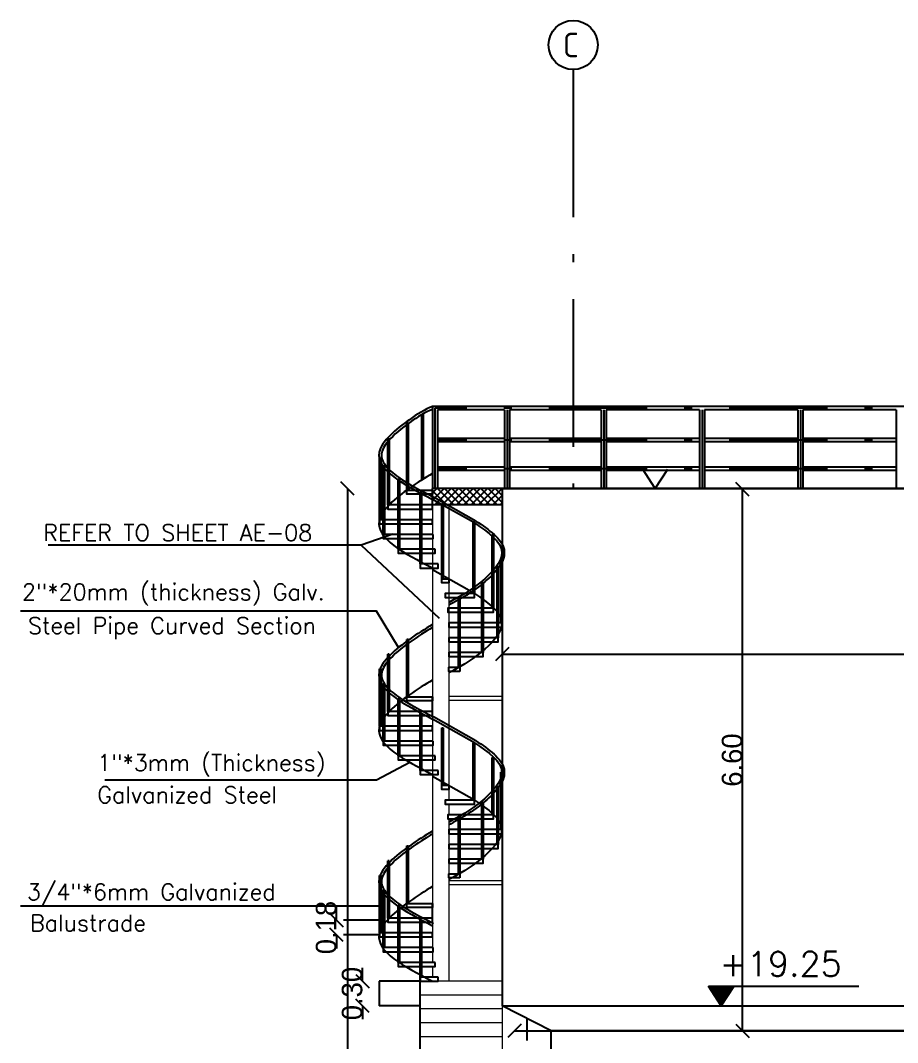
# Model space of a CAD drawing. Extents: x 151242 to 151523, y 158752 to 159354.
# Drawn here: x 151378.01 to 151388.72, y 159175.76 to 159188.23 of the extents above; entities that cross this region are included whole.
import ezdxf

# ---------------------------------------------------------------- set-up
doc = ezdxf.new("R2010")
doc.units = 0
doc.header["$LTSCALE"] = 3
doc.header["$MEASUREMENT"] = 0
doc.header["$PDMODE"] = 2
doc.header["$PDSIZE"] = 0.03
for name, pattern in [('ACAD_ISO10W100', [18, 12, -3, 0, -3]), ('AUSGEZOGEN', [0]), ('HIDDEN', [9.525, 6.35, -3.175]), ('STRICHPUNKT2', [0.7, 0.4, -0.15, 0, -0.15])]:
    doc.linetypes.add(name, pattern=pattern)
doc.layers.get('0').update_dxf_attribs({"linetype": 'CONTINUOUS'})
doc.layers.get('DEFPOINTS').update_dxf_attribs({"linetype": 'CONTINUOUS'})
for name, color, linetype in [('3', 4, 'CONTINUOUS'), ('axis', 8, 'ACAD_ISO10W100'), ('BASE-COURSE', 1, 'CONTINUOUS'), ('BOUNDRY CT', 40, 'CONTINUOUS'), ('EBENE0', 7, 'AUSGEZOGEN'), ('FRAME', 2, 'CONTINUOUS'), ('HATCH', 40, 'CONTINUOUS'), ('HATCH-2', 252, 'CONTINUOUS'), ('HATSH', 252, 'CONTINUOUS'), ('MECNEK', 6, 'CONTINUOUS'), ('POLI', 3, 'CONTINUOUS'), ('Stairs', 231, 'CONTINUOUS'), ('TEXTS', 1, 'CONTINUOUS')]:
    doc.layers.add(name, color=color, linetype=linetype)
doc.layers.add('dimentions', color=241, linetype='CONTINUOUS', lineweight=20)
doc.layers.add('LAND CORNERS', color=255, linetype='CONTINUOUS', lineweight=25)
doc.styles.add('ISO8', font='iso8')
doc.styles.add('ROMANS', font='romans.shx')
doc.dimstyles.new('mais 1-100 plan', dxfattribs={"dimtxt": 0.25, "dimasz": 0.1635, "dimexe": 0.18, "dimexo": 0.0625, "dimgap": 0, "dimtad": 1, "dimzin": 0, "dimdsep": 46, "dimtxsty": 'Standard', "dimblk": 'OBLIQUE', "dimcen": 0, "dimse1": 1, "dimse2": 1, "dimclrd": 8, "dimclrt": 4, "dimadec": 0, "dimazin": 0, "dimtfac": 1, "dimtix": 1, "dimtofl": 0, "dimtmove": 0, "dimatfit": 3, "dimldrblk": 'OBLIQUE', "dimfxl": 0.18, "dimtolj": 1, "dimtzin": 0, "dimarcsym": 0})

# ---------------------------------------------------------------- blocks, each defined once
blk = doc.blocks.new('_OBLIQUE')
at = {"color": 0, "linetype": 'ByBlock'}
blk.add_line((-0.5, -0.5), (0.5, 0.5), dxfattribs=at)
blk = doc.blocks.new('*D499')
at = {"layer": 'DEFPOINTS', "color": 0, "transparency": 16777216}
for p in [(151383.892, 159182.233), (151394.492, 159182.233), (151394.492, 159180.496)]:
    blk.add_point(p, dxfattribs=at)
at = {"layer": 'LAND CORNERS', "color": 8, "lineweight": -2, "transparency": 16777216}
blk.add_line((151383.892, 159180.496), (151394.492, 159180.496), dxfattribs=at)
at = {"layer": 'LAND CORNERS', "color": 8, "lineweight": -2, "transparency": 16777216, "xscale": 0.1635000000000001, "yscale": 0.1635000000000001, "zscale": 0.1635000000000001, "rotation": 180}
blk.add_blockref('_OBLIQUE', (151383.892, 159180.496), dxfattribs=at)
at = {"layer": 'LAND CORNERS', "color": 8, "lineweight": -2, "transparency": 16777216, "xscale": 0.1635000000000001, "yscale": 0.1635000000000001, "zscale": 0.1635000000000001}
blk.add_blockref('_OBLIQUE', (151394.492, 159180.496), dxfattribs=at)
at = {"layer": 'LAND CORNERS', "color": 4, "transparency": 16777216, "insert": (151389.192, 159180.621), "char_height": 0.25, "attachment_point": 5}
blk.add_mtext('\\A1;10.60', dxfattribs=at)
blk = doc.blocks.new('*D501')
at = {"layer": 'DEFPOINTS', "color": 0, "transparency": 16777216}
for p in [(151386.675, 159182.507), (151386.824, 159182.507), (151386.675, 159175.903)]:
    blk.add_point(p, dxfattribs=at)
at = {"layer": 'LAND CORNERS', "color": 8, "lineweight": -2, "transparency": 16777216}
blk.add_line((151386.824, 159175.903), (151386.824, 159182.507), dxfattribs=at)
at = {"layer": 'LAND CORNERS', "color": 8, "lineweight": -2, "transparency": 16777216, "xscale": 0.1635000000000001, "yscale": 0.1635000000000001, "zscale": 0.1635000000000001}
for p, rotation in [((151386.824, 159182.507), 90), ((151386.824, 159175.903), 270)]:
    blk.add_blockref('_OBLIQUE', p, dxfattribs=dict(at, rotation=rotation))
at = {"layer": 'LAND CORNERS', "color": 4, "transparency": 16777216, "insert": (151386.699, 159179.205), "char_height": 0.25, "attachment_point": 5, "rotation": 90}
blk.add_mtext('\\A1;6.60', dxfattribs=at)
blk = doc.blocks.new('*D512')
at = {"layer": 'DEFPOINTS', "color": 0, "transparency": 16777216}
for p in [(151382.392, 159176.507), (151382.187, 159176.207), (151382.392, 159176.207)]:
    blk.add_point(p, dxfattribs=at)
at = {"layer": 'LAND CORNERS', "color": 8, "lineweight": -2, "transparency": 16777216}
for p, q in [((151382.187, 159176.507), (151382.187, 159176.67)), ((151382.187, 159176.207), (151382.187, 159176.043))]:
    blk.add_line(p, q, dxfattribs=at)
at = {"layer": 'LAND CORNERS', "color": 8, "lineweight": -2, "transparency": 16777216, "xscale": 0.1635000000000001, "yscale": 0.1635000000000001, "zscale": 0.1635000000000001}
for p, rotation in [((151382.187, 159176.507), 270), ((151382.187, 159176.207), 90)]:
    blk.add_blockref('_OBLIQUE', p, dxfattribs=dict(at, rotation=rotation))
at = {"layer": 'LAND CORNERS', "color": 4, "transparency": 16777216, "insert": (151382.062, 159176.357), "char_height": 0.25, "attachment_point": 5, "rotation": 90}
blk.add_mtext('\\A1;0.30', dxfattribs=at)
blk = doc.blocks.new('*D513')
at = {"layer": 'DEFPOINTS', "color": 0, "transparency": 16777216}
for p in [(151381.87, 159177.252), (151381.956, 159177.252), (151381.956, 159177.072)]:
    blk.add_point(p, dxfattribs=at)
at = {"layer": 'LAND CORNERS', "color": 8, "lineweight": -2, "transparency": 16777216}
for p, q in [((151381.87, 159177.252), (151381.87, 159177.415)), ((151381.87, 159177.072), (151381.87, 159176.908))]:
    blk.add_line(p, q, dxfattribs=at)
at = {"layer": 'LAND CORNERS', "color": 8, "lineweight": -2, "transparency": 16777216, "xscale": 0.1635000000000001, "yscale": 0.1635000000000001, "zscale": 0.1635000000000001}
for p, rotation in [((151381.87, 159177.252), 270), ((151381.87, 159177.072), 90)]:
    blk.add_blockref('_OBLIQUE', p, dxfattribs=dict(at, rotation=rotation))
at = {"layer": 'LAND CORNERS', "color": 4, "transparency": 16777216, "insert": (151381.745, 159177.162), "char_height": 0.25, "attachment_point": 5, "rotation": 90}
blk.add_mtext('\\A1;0.18', dxfattribs=at)
blk = doc.blocks.new('A$C4AF0736A')
for p, q in [((5.315, 3.788), (5.327, 3.803)), ((5.315, 2.503), (5.315, 3.788)), ((5.339, 3.788), (5.327, 3.803)), ((5.339, 2.503), (5.339, 3.788)), ((5.364, 2.741), (5.397, 2.742)), ((5.305, 1.503), (5.305, 2.492)), ((5.35, 1.503), (5.35, 2.489)), ((5.269, 1.469), (5.269, 0.503)), ((5.385, 1.469), (5.385, 0.503)), ((5.273, 0.611), (5.174, 0.503)), ((5.386, 0.611), (5.485, 0.503)), ((5.081, 0.487), (4.958, 0.351)), ((5.051, 0.41), (5.051, 0.41)), ((5.055, 0.414), (5.055, 0.414)), ((5.067, 0.403), (5.067, 0.403)), ((5.092, 0.404), (5.092, 0.404)), ((5.451, 0.487), (5.099, 0.487)), ((5.104, 0.451), (5.106, 0.461)), ((5.115, 0.453), (5.105, 0.452)), ((5.114, 0.453), (5.106, 0.462)), ((5.108, 0.432), (5.108, 0.432)), ((5.466, 0.487), (5.114, 0.487)), ((5.143, 0.418), (5.143, 0.418)), ((5.148, 0.447), (5.148, 0.447)), ((5.148, 0.363), (5.15, 0.378)), ((5.15, 0.392), (5.15, 0.392)), ((5.163, 0.365), (5.15, 0.379)), ((5.153, 0.456), (5.153, 0.456)), ((5.164, 0.484), (5.164, 0.484)), ((5.197, 0.39), (5.197, 0.39)), ((5.205, 0.415), (5.205, 0.415)), ((5.21, 0.421), (5.206, 0.431)), ((5.218, 0.426), (5.207, 0.431)), ((5.218, 0.426), (5.21, 0.421)), ((5.216, 0.447), (5.216, 0.447)), ((5.223, 0.461), (5.225, 0.471)), ((5.233, 0.463), (5.223, 0.462)), ((5.233, 0.463), (5.225, 0.472)), ((5.231, 0.422), (5.231, 0.422)), ((5.233, 0.436), (5.233, 0.436)), ((5.235, 0.381), (5.235, 0.381)), ((5.252, 0.487), (5.252, 0.487)), ((5.258, 0.442), (5.258, 0.442)), ((5.26, 0.382), (5.26, 0.382)), ((5.351, 0.411), (5.351, 0.411)), ((5.352, 0.426), (5.352, 0.426)), ((5.372, 0.381), (5.372, 0.381)), ((5.389, 0.422), (5.389, 0.422)), ((5.401, 0.4), (5.403, 0.411)), ((5.412, 0.402), (5.402, 0.401)), ((5.412, 0.402), (5.404, 0.412)), ((5.407, 0.404), (5.407, 0.404)), ((5.553, 0.487), (5.415, 0.487)), ((5.415, 0.418), (5.415, 0.418)), ((5.568, 0.487), (5.431, 0.487)), ((5.456, 0.44), (5.444, 0.444)), ((5.448, 0.434), (5.444, 0.444)), ((5.456, 0.439), (5.448, 0.434)), ((5.46, 0.482), (5.461, 0.487)), ((5.471, 0.484), (5.461, 0.483)), ((5.461, 0.44), (5.461, 0.44)), ((5.466, 0.414), (5.466, 0.414)), ((5.471, 0.484), (5.468, 0.487)), ((5.486, 0.456), (5.486, 0.456)), ((5.488, 0.401), (5.488, 0.401)), ((5.497, 0.433), (5.497, 0.433)), ((5.501, 0.476), (5.501, 0.476)), ((5.501, 0.417), (5.503, 0.433)), ((5.516, 0.419), (5.501, 0.417)), ((5.516, 0.42), (5.503, 0.433)), ((5.527, 0.466), (5.527, 0.466)), ((5.556, 0.368), (5.558, 0.378)), ((5.558, 0.423), (5.558, 0.423)), ((5.566, 0.37), (5.558, 0.379)), ((5.571, 0.401), (5.571, 0.401)), ((5.572, 0.444), (5.572, 0.444)), ((5.574, 0.388), (5.574, 0.388)), ((5.576, 0.487), (5.74, 0.35)), ((5.587, 0.38), (5.583, 0.39)), ((5.595, 0.386), (5.584, 0.391)), ((5.585, 0.436), (5.585, 0.436)), ((5.595, 0.386), (5.587, 0.38)), ((5.59, 0.458), (5.59, 0.458)), ((5.597, 0.46), (5.597, 0.46)), ((5.657, 0.378), (5.657, 0.378)), ((5.675, 0.378), (5.677, 0.388)), ((5.685, 0.38), (5.675, 0.379)), ((5.685, 0.38), (5.677, 0.389)), ((4.958, 0), (4.958, 0.351)), ((4.999, 0.326), (4.999, 0.326)), ((5.021, 0.293), (5.009, 0.298)), ((5.012, 0.287), (5.009, 0.297)), ((5.02, 0.293), (5.012, 0.287)), ((5.019, 0.35), (5.019, 0.35)), ((5.032, 0.353), (5.032, 0.353)), ((5.052, 0.307), (5.052, 0.307)), ((5.069, 0.348), (5.069, 0.348)), ((5.071, 0.293), (5.071, 0.293)), ((5.075, 0.297), (5.075, 0.297)), ((5.075, 0.287), (5.075, 0.287)), ((5.081, 0.326), (5.083, 0.337)), ((5.092, 0.328), (5.082, 0.327)), ((5.091, 0.328), (5.083, 0.338)), ((5.087, 0.33), (5.087, 0.33)), ((5.094, 0.344), (5.094, 0.344)), ((5.119, 0.36), (5.108, 0.364)), ((5.111, 0.354), (5.108, 0.364)), ((5.119, 0.36), (5.111, 0.354)), ((5.115, 0.333), (5.115, 0.333)), ((5.136, 0.339), (5.136, 0.339)), ((5.138, 0.279), (5.138, 0.279)), ((5.14, 0.311), (5.14, 0.311)), ((5.163, 0.365), (5.148, 0.362)), ((5.152, 0.337), (5.152, 0.337)), ((5.154, 0.282), (5.154, 0.282)), ((5.172, 0.28), (5.172, 0.28)), ((5.175, 0.333), (5.175, 0.333)), ((5.2, 0.337), (5.202, 0.347)), ((5.21, 0.338), (5.2, 0.337)), ((5.21, 0.338), (5.202, 0.348)), ((5.212, 0.317), (5.212, 0.317)), ((5.229, 0.315), (5.229, 0.315)), ((5.237, 0.325), (5.237, 0.325)), ((5.24, 0.325), (5.24, 0.325)), ((5.258, 0.306), (5.247, 0.311)), ((5.25, 0.301), (5.247, 0.311)), ((5.258, 0.306), (5.25, 0.301)), ((5.264, 0.353), (5.264, 0.353)), ((5.264, 0.337), (5.264, 0.337)), ((5.285, 0.307), (5.285, 0.307)), ((5.301, 0.348), (5.301, 0.348)), ((5.303, 0.293), (5.303, 0.293)), ((5.308, 0.297), (5.308, 0.297)), ((5.308, 0.287), (5.308, 0.287)), ((5.314, 0.326), (5.316, 0.337)), ((5.324, 0.328), (5.314, 0.327)), ((5.324, 0.328), (5.316, 0.338)), ((5.319, 0.33), (5.319, 0.33)), ((5.327, 0.344), (5.327, 0.344)), ((5.352, 0.316), (5.352, 0.316)), ((5.378, 0.276), (5.38, 0.286)), ((5.389, 0.278), (5.381, 0.287)), ((5.391, 0.367), (5.391, 0.367)), ((5.393, 0.311), (5.393, 0.311)), ((5.396, 0.371), (5.396, 0.371)), ((5.396, 0.361), (5.396, 0.361)), ((5.429, 0.296), (5.429, 0.296)), ((5.437, 0.357), (5.439, 0.368)), ((5.448, 0.359), (5.438, 0.358)), ((5.448, 0.359), (5.44, 0.369)), ((5.44, 0.344), (5.44, 0.344)), ((5.449, 0.297), (5.449, 0.297)), ((5.468, 0.355), (5.468, 0.355)), ((5.496, 0.32), (5.485, 0.324)), ((5.488, 0.314), (5.485, 0.324)), ((5.496, 0.319), (5.488, 0.314)), ((5.49, 0.346), (5.49, 0.346)), ((5.492, 0.291), (5.492, 0.291)), ((5.494, 0.366), (5.494, 0.366)), ((5.494, 0.326), (5.494, 0.326)), ((5.51, 0.349), (5.51, 0.349)), ((5.512, 0.289), (5.512, 0.289)), ((5.529, 0.348), (5.529, 0.348)), ((5.553, 0.284), (5.553, 0.284)), ((5.567, 0.369), (5.557, 0.369)), ((5.576, 0.333), (5.576, 0.333)), ((5.582, 0.33), (5.582, 0.33)), ((5.591, 0.349), (5.591, 0.349)), ((5.614, 0.335), (5.614, 0.335)), ((5.617, 0.352), (5.617, 0.352)), ((5.659, 0.323), (5.659, 0.323)), ((5.671, 0.333), (5.671, 0.333)), ((5.677, 0.327), (5.677, 0.327)), ((5.687, 0.332), (5.687, 0.332)), ((5.734, 0.333), (5.726, 0.327)), ((5.74, 0), (5.74, 0.35)), ((5.003, 0.169), (5.003, 0.169)), ((5.02, 0.21), (5.02, 0.21)), ((5.022, 0.155), (5.022, 0.155)), ((5.026, 0.159), (5.026, 0.159)), ((5.026, 0.149), (5.026, 0.149)), ((5.032, 0.188), (5.034, 0.199)), ((5.042, 0.19), (5.033, 0.189)), ((5.042, 0.19), (5.034, 0.2)), ((5.038, 0.192), (5.038, 0.192)), ((5.045, 0.206), (5.045, 0.206)), ((5.058, 0.202), (5.06, 0.212)), ((5.069, 0.204), (5.059, 0.203)), ((5.068, 0.204), (5.06, 0.213)), ((5.126, 0.175), (5.128, 0.19)), ((5.141, 0.177), (5.128, 0.19)), ((5.141, 0.176), (5.129, 0.174)), ((5.158, 0.172), (5.158, 0.172)), ((5.177, 0.212), (5.179, 0.222)), ((5.187, 0.214), (5.177, 0.213)), ((5.187, 0.214), (5.179, 0.223)), ((5.182, 0.214), (5.182, 0.214)), ((5.205, 0.206), (5.205, 0.206)), ((5.223, 0.208), (5.223, 0.208)), ((5.24, 0.204), (5.24, 0.204)), ((5.24, 0.165), (5.24, 0.165)), ((5.241, 0.215), (5.241, 0.215)), ((5.243, 0.16), (5.243, 0.16)), ((5.26, 0.159), (5.26, 0.159)), ((5.267, 0.143), (5.267, 0.143)), ((5.277, 0.199), (5.277, 0.199)), ((5.279, 0.144), (5.279, 0.144)), ((5.283, 0.139), (5.283, 0.139)), ((5.284, 0.148), (5.284, 0.148)), ((5.289, 0.178), (5.291, 0.188)), ((5.3, 0.18), (5.29, 0.179)), ((5.291, 0.202), (5.293, 0.212)), ((5.301, 0.204), (5.291, 0.203)), ((5.3, 0.18), (5.292, 0.189)), ((5.301, 0.204), (5.293, 0.213)), ((5.295, 0.181), (5.295, 0.181)), ((5.303, 0.196), (5.303, 0.196)), ((5.359, 0.175), (5.36, 0.19)), ((5.373, 0.177), (5.36, 0.19)), ((5.373, 0.176), (5.361, 0.174)), ((5.384, 0.234), (5.38, 0.244)), ((5.392, 0.24), (5.384, 0.234)), ((5.391, 0.172), (5.391, 0.172)), ((5.409, 0.212), (5.411, 0.222)), ((5.42, 0.214), (5.41, 0.213)), ((5.41, 0.185), (5.41, 0.185)), ((5.42, 0.214), (5.412, 0.223)), ((5.414, 0.214), (5.414, 0.214)), ((5.43, 0.14), (5.43, 0.14)), ((5.438, 0.133), (5.43, 0.136)), ((5.438, 0.133), (5.43, 0.128)), ((5.432, 0.181), (5.432, 0.181)), ((5.438, 0.206), (5.438, 0.206)), ((5.447, 0.18), (5.447, 0.18)), ((5.449, 0.125), (5.449, 0.125)), ((5.453, 0.129), (5.453, 0.129)), ((5.456, 0.208), (5.456, 0.208)), ((5.459, 0.159), (5.461, 0.169)), ((5.47, 0.161), (5.46, 0.16)), ((5.469, 0.161), (5.461, 0.17)), ((5.462, 0.23), (5.462, 0.23)), ((5.465, 0.162), (5.465, 0.162)), ((5.471, 0.153), (5.471, 0.153)), ((5.472, 0.177), (5.472, 0.177)), ((5.473, 0.165), (5.473, 0.165)), ((5.474, 0.215), (5.474, 0.215)), ((5.479, 0.229), (5.481, 0.245)), ((5.494, 0.231), (5.479, 0.229)), ((5.494, 0.231), (5.481, 0.245)), ((5.493, 0.232), (5.493, 0.232)), ((5.495, 0.156), (5.495, 0.156)), ((5.496, 0.18), (5.496, 0.18)), ((5.498, 0.125), (5.498, 0.125)), ((5.505, 0.176), (5.505, 0.176)), ((5.51, 0.119), (5.512, 0.129)), ((5.52, 0.12), (5.512, 0.13)), ((5.537, 0.199), (5.525, 0.204)), ((5.528, 0.194), (5.525, 0.204)), ((5.536, 0.199), (5.528, 0.194)), ((5.536, 0.167), (5.536, 0.167)), ((5.558, 0.214), (5.558, 0.214)), ((5.559, 0.157), (5.559, 0.157)), ((5.582, 0.168), (5.582, 0.168)), ((5.591, 0.139), (5.591, 0.139)), ((5.594, 0.179), (5.594, 0.179)), ((5.599, 0.159), (5.599, 0.159)), ((5.629, 0.129), (5.631, 0.139)), ((5.639, 0.131), (5.629, 0.13)), ((5.639, 0.131), (5.631, 0.14)), ((5.64, 0.153), (5.64, 0.153)), ((5.647, 0.161), (5.647, 0.161)), ((5.655, 0.197), (5.655, 0.197)), ((5.663, 0.213), (5.663, 0.213)), ((5.676, 0.146), (5.664, 0.151)), ((5.667, 0.14), (5.664, 0.15)), ((5.665, 0.157), (5.665, 0.157)), ((5.676, 0.146), (5.667, 0.14)), ((5.682, 0.183), (5.682, 0.183)), ((5.701, 0.205), (5.701, 0.205)), ((5.009, 0.064), (5.011, 0.074)), ((5.019, 0.065), (5.01, 0.065)), ((5.019, 0.066), (5.011, 0.075)), ((5.024, 0.099), (5.024, 0.099)), ((5.06, 0.084), (5.06, 0.084)), ((5.07, 0.084), (5.07, 0.084)), ((5.071, 0.107), (5.071, 0.107)), ((5.077, 0.037), (5.079, 0.052)), ((5.092, 0.039), (5.079, 0.052)), ((5.091, 0.038), (5.08, 0.036)), ((5.11, 0.102), (5.099, 0.106)), ((5.102, 0.096), (5.099, 0.106)), ((5.11, 0.101), (5.102, 0.096)), ((5.107, 0.089), (5.107, 0.089)), ((5.109, 0.034), (5.109, 0.034)), ((5.128, 0.074), (5.13, 0.084)), ((5.138, 0.076), (5.128, 0.075)), ((5.138, 0.076), (5.13, 0.085)), ((5.132, 0.076), (5.132, 0.076)), ((5.156, 0.068), (5.156, 0.068)), ((5.159, 0.111), (5.159, 0.111)), ((5.174, 0.07), (5.174, 0.07)), ((5.191, 0.026), (5.191, 0.026)), ((5.192, 0.077), (5.192, 0.077)), ((5.24, 0.093), (5.24, 0.093)), ((5.266, 0.053), (5.268, 0.064)), ((5.277, 0.055), (5.267, 0.054)), ((5.277, 0.055), (5.269, 0.065)), ((5.281, 0.089), (5.281, 0.089)), ((5.317, 0.074), (5.317, 0.074)), ((5.327, 0.073), (5.327, 0.073)), ((5.328, 0.097), (5.328, 0.097)), ((5.334, 0.026), (5.336, 0.041)), ((5.349, 0.028), (5.336, 0.042)), ((5.349, 0.028), (5.337, 0.026)), ((5.368, 0.091), (5.356, 0.096)), ((5.359, 0.086), (5.356, 0.096)), ((5.368, 0.091), (5.359, 0.085)), ((5.364, 0.078), (5.364, 0.078)), ((5.366, 0.023), (5.366, 0.023)), ((5.385, 0.064), (5.387, 0.074)), ((5.395, 0.065), (5.386, 0.065)), ((5.395, 0.065), (5.387, 0.075)), ((5.39, 0.065), (5.39, 0.065)), ((5.409, 0.074), (5.409, 0.074)), ((5.413, 0.057), (5.413, 0.057)), ((5.416, 0.101), (5.416, 0.101)), ((5.431, 0.06), (5.431, 0.06)), ((5.434, 0.121), (5.434, 0.121)), ((5.436, 0.034), (5.438, 0.045)), ((5.447, 0.036), (5.437, 0.035)), ((5.446, 0.036), (5.438, 0.046)), ((5.448, 0.016), (5.448, 0.016)), ((5.449, 0.067), (5.449, 0.067)), ((5.451, 0.07), (5.451, 0.07)), ((5.453, 0.12), (5.453, 0.12)), ((5.475, 0.115), (5.475, 0.115)), ((5.487, 0.055), (5.487, 0.055)), ((5.497, 0.054), (5.497, 0.054)), ((5.498, 0.078), (5.498, 0.078)), ((5.504, 0.007), (5.506, 0.022)), ((5.519, 0.009), (5.506, 0.023)), ((5.521, 0.12), (5.511, 0.12)), ((5.538, 0.072), (5.526, 0.077)), ((5.529, 0.067), (5.526, 0.077)), ((5.538, 0.072), (5.529, 0.066)), ((5.534, 0.059), (5.534, 0.059)), ((5.538, 0.092), (5.538, 0.092)), ((5.555, 0.045), (5.557, 0.055)), ((5.565, 0.046), (5.555, 0.046)), ((5.565, 0.046), (5.557, 0.056)), ((5.56, 0.046), (5.56, 0.046)), ((5.577, 0.079), (5.565, 0.084)), ((5.568, 0.074), (5.565, 0.084)), ((5.577, 0.079), (5.568, 0.074)), ((5.58, 0.102), (5.58, 0.102)), ((5.583, 0.038), (5.583, 0.038)), ((5.584, 0.113), (5.584, 0.113)), ((5.586, 0.082), (5.586, 0.082)), ((5.586, 0.058), (5.586, 0.058)), ((5.601, 0.041), (5.601, 0.041)), ((5.619, 0.048), (5.619, 0.048)), ((5.627, 0.095), (5.627, 0.095)), ((5.634, 0.068), (5.636, 0.083)), ((5.649, 0.07), (5.634, 0.067)), ((5.649, 0.07), (5.636, 0.083)), ((5.642, 0.093), (5.642, 0.093)), ((5.667, 0.102), (5.667, 0.102)), ((5.669, 0.047), (5.669, 0.047)), ((5.684, 0.088), (5.684, 0.088)), ((5.688, 0.123), (5.688, 0.123)), ((5.716, 0.026), (5.704, 0.03)), ((5.706, 0.024), (5.704, 0.03))]:
    blk.add_line(p, q)
for centre, radius, start, end in [((5.32, 2.488), 0.0158, 108.747, 176.8711), ((5.334, 2.488), 0.0158, 3.1289, 71.253), ((5.31, 1.461), 0.0422, 98.0295, 169.1584), ((5.344, 1.461), 0.0422, 10.8416, 81.9705)]:
    blk.add_arc(centre, radius, start, end)
at = {"layer": 'BASE-COURSE', "linetype": 'HIDDEN', "ltscale": 2}
for p, q in [((5.405, 3.99), (5.405, 0.599)), ((5.433, 0.513), (5.587, 0.513)), ((5.587, 0.509), (5.587, 0.513)), ((5.587, 0.509), (5.587, 0.499)), ((5.587, 0.499), (5.751, 0.36)), ((5.751, 0.36), (5.751, 0.097))]:
    blk.add_line(p, q, dxfattribs=at)
blk.add_arc((5.53, 0.592), 0.125, 174.9644, 218.8772, dxfattribs=at)
at = {"layer": 'BOUNDRY CT', "ltscale": 0.5}
for p, q in [((5.364, 2.741), (5.364, 4.513)), ((5.364, 4.513), (5.369, 4.513)), ((5.369, 4.513), (5.38, 4.549)), ((5.392, 4.513), (5.38, 4.549)), ((5.397, 4.513), (5.392, 4.513)), ((5.397, 4.513), (5.397, 2.742))]:
    blk.add_line(p, q, dxfattribs=at)
at = {"layer": 'EBENE0', "color": 3, "linetype": 'AUSGEZOGEN'}
blk.add_line((0, 0), (10.6, 0), dxfattribs=at)
at = {"layer": 'HATCH'}
for p, q in [((5.086, 0.481), (5.091, 0.487)), ((5.086, 0.481), (5.096, 0.48)), ((5.096, 0.481), (5.095, 0.487)), ((5.104, 0.473), (5.104, 0.473)), ((5.132, 0.468), (5.132, 0.468)), ((5.14, 0.463), (5.14, 0.463)), ((5.145, 0.468), (5.157, 0.473)), ((5.145, 0.468), (5.153, 0.463)), ((5.153, 0.463), (5.157, 0.473)), ((5.156, 0.464), (5.156, 0.464)), ((5.174, 0.406), (5.174, 0.406)), ((5.175, 0.457), (5.175, 0.457)), ((5.176, 0.48), (5.176, 0.48)), ((5.177, 0.455), (5.177, 0.455)), ((5.18, 0.473), (5.18, 0.473)), ((5.18, 0.456), (5.18, 0.456)), ((5.181, 0.454), (5.181, 0.454)), ((5.183, 0.458), (5.183, 0.458)), ((5.195, 0.469), (5.195, 0.469)), ((5.196, 0.463), (5.196, 0.463)), ((5.201, 0.462), (5.201, 0.462)), ((5.204, 0.464), (5.204, 0.464)), ((5.207, 0.465), (5.207, 0.465)), ((5.212, 0.457), (5.212, 0.457)), ((5.217, 0.457), (5.217, 0.457)), ((5.223, 0.478), (5.223, 0.478)), ((5.26, 0.467), (5.26, 0.467)), ((5.266, 0.473), (5.266, 0.473)), ((5.287, 0.473), (5.287, 0.473)), ((5.299, 0.475), (5.308, 0.484)), ((5.299, 0.475), (5.31, 0.474)), ((5.299, 0.469), (5.299, 0.469)), ((5.31, 0.474), (5.308, 0.484)), ((5.376, 0.463), (5.376, 0.463)), ((5.405, 0.48), (5.411, 0.479)), ((5.411, 0.479), (5.41, 0.487)), ((5.43, 0.457), (5.43, 0.457)), ((5.431, 0.48), (5.431, 0.48)), ((5.432, 0.455), (5.432, 0.455)), ((5.435, 0.456), (5.435, 0.456)), ((5.436, 0.454), (5.436, 0.454)), ((5.438, 0.458), (5.438, 0.458)), ((5.438, 0.453), (5.438, 0.453)), ((5.467, 0.457), (5.467, 0.457)), ((5.472, 0.457), (5.472, 0.457)), ((5.522, 0.476), (5.522, 0.476)), ((5.564, 0.462), (5.564, 0.462)), ((5.571, 0.474), (5.571, 0.474)), ((5.574, 0.468), (5.574, 0.468)), ((5.58, 0.474), (5.58, 0.474)), ((5.136, 0.348), (5.136, 0.348)), ((5.136, 0.313), (5.136, 0.313)), ((5.142, 0.321), (5.137, 0.331)), ((5.138, 0.337), (5.138, 0.337)), ((5.14, 0.313), (5.14, 0.313)), ((5.141, 0.338), (5.141, 0.338)), ((5.141, 0.338), (5.141, 0.338)), ((5.144, 0.316), (5.144, 0.316)), ((5.145, 0.317), (5.145, 0.317)), ((5.149, 0.33), (5.149, 0.33)), ((5.151, 0.33), (5.151, 0.33)), ((5.154, 0.344), (5.154, 0.344)), ((5.157, 0.353), (5.157, 0.353)), ((5.157, 0.335), (5.157, 0.335)), ((5.158, 0.334), (5.158, 0.334)), ((5.163, 0.344), (5.163, 0.344)), ((5.164, 0.324), (5.164, 0.324)), ((5.165, 0.35), (5.165, 0.35)), ((5.165, 0.329), (5.165, 0.329)), ((5.167, 0.331), (5.167, 0.331)), ((5.167, 0.331), (5.167, 0.331)), ((5.169, 0.342), (5.169, 0.342)), ((5.172, 0.316), (5.172, 0.316)), ((5.174, 0.316), (5.174, 0.316)), ((5.177, 0.346), (5.177, 0.346)), ((5.179, 0.345), (5.179, 0.345)), ((5.179, 0.32), (5.179, 0.32)), ((5.18, 0.336), (5.18, 0.336)), ((5.181, 0.292), (5.181, 0.292)), ((5.183, 0.345), (5.183, 0.345)), ((5.183, 0.343), (5.183, 0.343)), ((5.183, 0.314), (5.183, 0.314))]:
    blk.add_line(p, q, dxfattribs=at)
at = {"layer": 'MECNEK'}
for p, q in [((5.328, 3.966), (5.438, 3.966)), ((5.328, 3.949), (5.328, 3.966)), ((5.328, 3.958), (5.438, 3.958)), ((5.328, 3.949), (5.438, 3.949)), ((5.345, 3.941), (5.345, 3.975)), ((5.421, 3.941), (5.421, 3.975)), ((5.438, 3.949), (5.438, 3.966)), ((5.167, 3.14), (5.52, 3.14)), ((5.167, 3.086), (5.167, 3.14)), ((5.221, 3.059), (5.221, 3.168)), ((5.466, 3.059), (5.466, 3.168)), ((5.52, 3.086), (5.52, 3.14)), ((5.167, 3.113), (5.52, 3.113)), ((5.167, 3.086), (5.52, 3.086)), ((5.165, 2.947), (5.518, 2.947)), ((5.165, 2.893), (5.165, 2.947)), ((5.165, 2.92), (5.518, 2.92)), ((5.165, 2.893), (5.518, 2.893)), ((5.219, 2.865), (5.219, 2.974)), ((5.464, 2.865), (5.464, 2.974)), ((5.518, 2.893), (5.518, 2.947)), ((5.184, 0.512), (5.218, 0.512)), ((5.218, 0.512), (5.184, 0.512)), ((5.184, 0.461), (5.184, 0.512)), ((5.192, 0.52), (5.192, 0.512)), ((5.192, 0.52), (5.209, 0.52)), ((5.209, 0.52), (5.209, 0.512)), ((5.218, 0.461), (5.218, 0.512)), ((5.218, 0.503), (5.439, 0.503)), ((5.473, 0.512), (5.439, 0.512)), ((5.439, 0.461), (5.439, 0.512)), ((5.464, 0.52), (5.447, 0.52)), ((5.447, 0.52), (5.447, 0.512)), ((5.464, 0.52), (5.464, 0.512)), ((5.473, 0.461), (5.473, 0.512)), ((5.218, 0.461), (5.184, 0.461)), ((5.192, 0.461), (5.192, 0.315)), ((5.209, 0.461), (5.209, 0.314)), ((5.473, 0.461), (5.439, 0.461)), ((5.447, 0.461), (5.447, 0.314)), ((5.464, 0.461), (5.464, 0.315)), ((5.141, 0.35), (5.141, 0.318)), ((5.141, 0.35), (5.158, 0.342)), ((5.158, 0.342), (5.158, 0.315)), ((5.498, 0.342), (5.498, 0.315)), ((5.515, 0.35), (5.515, 0.318))]:
    blk.add_line(p, q, dxfattribs=at)
blk.add_lwpolyline([(5.081, 0.503), (5.576, 0.503), (5.576, 0.487), (5.081, 0.487)], close=True, dxfattribs=at)
for centre, radius, start, end in [((5.175, 0.316), 0.034, 176.9747, 356.9747), ((5.175, 0.316), 0.017, 184.2759, 355.7241), ((5.481, 0.316), 0.034, 183.0253, 3.0253), ((5.481, 0.316), 0.017, 184.2759, 355.7241)]:
    blk.add_arc(centre, radius, start, end, dxfattribs=at)
blk = doc.blocks.new('*D580')
at = {"layer": 'DEFPOINTS', "color": 0, "transparency": 16777216}
for p in [(151384.042, 159176.055), (151394.342, 159176.057), (151394.342, 159175.903)]:
    blk.add_point(p, dxfattribs=at)
at = {"layer": 'LAND CORNERS', "color": 8, "lineweight": -2, "transparency": 16777216}
blk.add_line((151384.042, 159175.903), (151394.342, 159175.903), dxfattribs=at)
at = {"layer": 'LAND CORNERS', "color": 8, "lineweight": -2, "transparency": 16777216, "xscale": 0.1635000000000001, "yscale": 0.1635000000000001, "zscale": 0.1635000000000001, "rotation": 180}
blk.add_blockref('_OBLIQUE', (151384.042, 159175.903), dxfattribs=at)
at = {"layer": 'LAND CORNERS', "color": 8, "lineweight": -2, "transparency": 16777216, "xscale": 0.1635000000000001, "yscale": 0.1635000000000001, "zscale": 0.1635000000000001}
blk.add_blockref('_OBLIQUE', (151394.342, 159175.903), dxfattribs=at)
at = {"layer": 'LAND CORNERS', "color": 4, "transparency": 16777216, "insert": (151389.192, 159176.028), "char_height": 0.25, "attachment_point": 5}
blk.add_mtext('\\A1;10.30', dxfattribs=at)
blk = doc.blocks.new('*D682')
at = {"layer": 'DEFPOINTS', "color": 0, "transparency": 16777216}
for p in [(151386.302, 159182.517), (151382.004, 159156.857), (151387.106, 159156.857)]:
    blk.add_point(p, dxfattribs=at)
at = {"layer": 'TEXTS', "color": 8, "lineweight": -2, "transparency": 16777216}
blk.add_line((151382.004, 159182.517), (151382.004, 159156.857), dxfattribs=at)
at = {"layer": 'TEXTS', "color": 8, "lineweight": -2, "transparency": 16777216, "xscale": 0.1635000000000001, "yscale": 0.1635000000000001, "zscale": 0.1635000000000001}
for p, rotation in [((151382.004, 159182.517), 90), ((151382.004, 159156.857), 270)]:
    blk.add_blockref('_OBLIQUE', p, dxfattribs=dict(at, rotation=rotation))
at = {"layer": 'TEXTS', "color": 4, "transparency": 16777216, "insert": (151381.879, 159169.687), "char_height": 0.25, "attachment_point": 5, "rotation": 90}
blk.add_mtext('\\A1;25.66', dxfattribs=at)

msp = doc.modelspace()

# ---------------------------------------------------------------- hatches: boundary and pattern name
at = {"layer": 'HATCH-2'}
h = msp.add_hatch(dxfattribs=at)
h.set_pattern_fill('ANSI37', color=256, scale=0.5, style=0)
h.set_pattern_definition([(45, (145718.24472, 160246.58337), (-0.0441941738, 0.0441941738), []), (135, (145718.24472, 160246.58337), (-0.0441941738, -0.0441941738), [])])
h.paths.add_polyline_path([(151383.042, 159182.317), (151383.042, 159182.517), (151383.892, 159182.517), (151383.892, 159182.317)])
at = {"layer": 'TEXTS'}
h = msp.add_hatch(dxfattribs=at)
h.set_pattern_fill('ANSI31', color=0, scale=0.03)
h.set_pattern_definition([(45, (-377.1672895, 23.0836414), (-0.00265165042945, 0.00265165042945), [])])
h.paths.add_polyline_path([(151386.72, 159176.445), (151386.41, 159176.447), (151386.564, 159176.207)])

# ---------------------------------------------------------------- linework, layer by layer
at = {"layer": 'axis', "ltscale": 0.05}
msp.add_line((151384.758, 159187.627), (151384.758, 159182.517), dxfattribs=at)
at = {"layer": 'dimentions'}
for p, q in [((151383.042, 159182.317), (151383.042, 159176.917)), ((151383.242, 159182.317), (151383.242, 159178.717)), ((151383.242, 159178.667), (151383.242, 159178.537)), ((151383.242, 159178.487), (151383.242, 159176.507)), ((151383.042, 159176.867), (151383.042, 159176.737)), ((151383.042, 159176.687), (151383.042, 159176.557)), ((151383.892, 159176.507), (151382.892, 159176.507)), ((151383.892, 159176.338), (151382.892, 159176.338)), ((151383.892, 159176.307), (151383.892, 159173.624)), ((151383.892, 159176.169), (151382.892, 159176.169)), ((151383.892, 159176), (151382.892, 159176)), ((151383.892, 159175.831), (151382.892, 159175.831))]:
    msp.add_line(p, q, dxfattribs=at)
at = {"layer": 'dimentions', "color": 1}
for p, q in [((151383.892, 159179.982), (151383.242, 159179.982)), ((151383.892, 159179.932), (151383.242, 159179.932)), ((151383.892, 159177.732), (151383.242, 159177.732)), ((151383.892, 159177.682), (151383.242, 159177.682))]:
    msp.add_line(p, q, dxfattribs=at)
at = {"layer": 'EBENE0', "color": 2, "linetype": 'AUSGEZOGEN'}
for p, q in [((151383.042, 159183.517), (151383.042, 159182.517)), ((151394.462, 159183.517), (151383.042, 159183.517)), ((151383.102, 159183.477), (151383.102, 159182.517)), ((151383.922, 159183.477), (151383.102, 159183.477)), ((151383.982, 159183.517), (151383.922, 159183.517)), ((151383.922, 159183.477), (151383.922, 159182.517)), ((151383.982, 159183.477), (151383.982, 159182.517)), ((151385.102, 159183.477), (151383.982, 159183.477)), ((151385.102, 159183.477), (151385.102, 159182.517)), ((151385.162, 159183.477), (151385.162, 159182.517)), ((151386.302, 159183.477), (151385.162, 159183.477)), ((151386.302, 159183.477), (151386.302, 159182.517)), ((151386.362, 159183.477), (151386.362, 159182.517)), ((151387.502, 159183.477), (151386.362, 159183.477)), ((151387.502, 159183.477), (151387.502, 159182.517)), ((151387.562, 159183.477), (151387.562, 159182.517)), ((151388.702, 159183.477), (151387.562, 159183.477)), ((151388.702, 159183.477), (151388.702, 159182.517)), ((151383.042, 159183.357), (151383.042, 159182.517)), ((151383.102, 159183.317), (151383.102, 159182.517)), ((151383.922, 159183.127), (151383.102, 159183.127)), ((151383.922, 159183.087), (151383.102, 159183.087)), ((151385.102, 159183.127), (151383.982, 159183.127)), ((151385.102, 159183.087), (151383.982, 159183.087)), ((151386.302, 159183.127), (151385.162, 159183.127)), ((151386.302, 159183.087), (151385.162, 159183.087)), ((151387.502, 159183.127), (151386.362, 159183.127)), ((151387.502, 159183.087), (151386.362, 159183.087)), ((151388.702, 159183.127), (151387.562, 159183.127)), ((151388.702, 159183.087), (151387.562, 159183.087)), ((151383.922, 159182.777), (151383.102, 159182.777)), ((151383.922, 159182.737), (151383.102, 159182.737)), ((151385.102, 159182.777), (151383.982, 159182.777)), ((151385.102, 159182.737), (151383.982, 159182.737)), ((151386.302, 159182.777), (151385.162, 159182.777)), ((151386.302, 159182.737), (151385.162, 159182.737)), ((151387.502, 159182.777), (151386.362, 159182.777)), ((151387.502, 159182.737), (151386.362, 159182.737)), ((151388.702, 159182.777), (151387.562, 159182.777)), ((151388.702, 159182.737), (151387.562, 159182.737))]:
    msp.add_line(p, q, dxfattribs=at)
at = {"layer": 'EBENE0', "color": 1, "linetype": 'STRICHPUNKT2'}
for p, q in [((151383.072, 159183.497), (151383.072, 159182.517)), ((151394.462, 159183.497), (151383.072, 159183.497)), ((151383.952, 159183.477), (151383.952, 159182.517)), ((151385.132, 159183.477), (151385.132, 159182.517)), ((151386.332, 159183.477), (151386.332, 159182.517)), ((151387.532, 159183.477), (151387.532, 159182.517)), ((151383.072, 159183.317), (151383.072, 159182.517)), ((151394.462, 159183.107), (151383.102, 159183.107)), ((151394.462, 159182.757), (151383.102, 159182.757))]:
    msp.add_line(p, q, dxfattribs=at)
at = {"layer": 'EBENE0', "color": 3, "linetype": 'AUSGEZOGEN'}
for p, q in [((151383.922, 159182.517), (151383.042, 159182.517)), ((151394.492, 159182.517), (151383.892, 159182.517)), ((151383.892, 159182.517), (151383.892, 159176.207)), ((151383.892, 159182.517), (151383.892, 159176.207)), ((151383.892, 159182.517), (151383.892, 159176.207)), ((151383.892, 159182.517), (151383.892, 159176.207)), ((151383.892, 159182.517), (151383.892, 159176.207)), ((151383.892, 159182.517), (151383.892, 159176.207)), ((151394.492, 159182.517), (151383.892, 159182.517)), ((151383.892, 159182.317), (151383.042, 159182.317)), ((151382.892, 159176.507), (151382.392, 159176.507)), ((151382.392, 159176.507), (151382.392, 159176.207)), ((151382.892, 159176.207), (151382.392, 159176.207)), ((151384.492, 159175.903), (151383.892, 159176.207)), ((151383.892, 159176.207), (151394.492, 159176.207)), ((151384.492, 159175.903), (151383.892, 159176.207)), ((151384.492, 159175.903), (151383.892, 159176.207)), ((151384.492, 159160.507), (151384.492, 159175.903)), ((151384.492, 159160.507), (151384.492, 159175.903)), ((151384.492, 159174.394), (151384.492, 159175.903)), ((151384.492, 159174.337), (151384.492, 159175.903)), ((151384.492, 159174.337), (151384.492, 159175.903)), ((151384.492, 159174.394), (151384.492, 159175.903)), ((151385.092, 159175.903), (151385.092, 159175.907))]:
    msp.add_line(p, q, dxfattribs=at)
msp.add_lwpolyline([(151393.892, 159175.903), (151384.492, 159175.903)], dxfattribs=at)
at = {"layer": 'FRAME'}
for p, q in [((151383.042, 159182.317), (151383.042, 159182.497)), ((151383.042, 159179.797), (151383.042, 159179.977)), ((151383.042, 159177.277), (151383.042, 159177.457))]:
    msp.add_line(p, q, dxfattribs=at)
for points in [[(151382.73, 159182.497), (151383.042, 159182.497), (151383.042, 159182.447), (151382.73, 159182.447)], [(151383.042, 159182.317), (151382.499, 159182.317), (151382.499, 159182.267), (151383.042, 159182.267)], [(151383.043, 159182.137), (151382.395, 159182.137), (151382.395, 159182.087), (151383.043, 159182.087)], [(151383.049, 159181.957), (151382.44, 159181.957), (151382.44, 159181.907), (151383.049, 159181.907)], [(151383.073, 159181.777), (151382.623, 159181.777), (151382.623, 159181.727), (151383.073, 159181.727)], [(151383.111, 159181.597), (151382.892, 159181.597), (151382.892, 159181.547), (151383.111, 159181.547)], [(151383.156, 159181.417), (151383.242, 159181.417), (151383.242, 159181.367), (151383.156, 159181.367)], [(151383.555, 159181.237), (151383.197, 159181.237), (151383.197, 159181.187), (151383.555, 159181.187)], [(151383.786, 159181.057), (151383.228, 159181.057), (151383.228, 159181.007), (151383.786, 159181.007)], [(151383.889, 159180.877), (151383.242, 159180.877), (151383.242, 159180.827), (151383.889, 159180.827)], [(151383.845, 159180.697), (151383.242, 159180.697), (151383.242, 159180.647), (151383.845, 159180.647)], [(151383.661, 159180.517), (151383.242, 159180.517), (151383.242, 159180.467), (151383.661, 159180.467)], [(151383.375, 159180.287), (151383.242, 159180.287), (151383.242, 159180.337), (151383.375, 159180.337)], [(151382.73, 159179.977), (151383.042, 159179.977), (151383.042, 159179.927), (151382.73, 159179.927)], [(151383.042, 159179.797), (151382.499, 159179.797), (151382.499, 159179.747), (151383.042, 159179.747)], [(151383.043, 159179.617), (151382.395, 159179.617), (151382.395, 159179.567), (151383.043, 159179.567)], [(151383.049, 159179.437), (151382.44, 159179.437), (151382.44, 159179.387), (151383.049, 159179.387)], [(151383.073, 159179.257), (151382.623, 159179.257), (151382.623, 159179.207), (151383.073, 159179.207)], [(151383.111, 159179.077), (151382.892, 159179.077), (151382.892, 159179.027), (151383.111, 159179.027)], [(151383.156, 159178.897), (151383.242, 159178.897), (151383.242, 159178.847), (151383.156, 159178.847)], [(151383.555, 159178.717), (151383.197, 159178.717), (151383.197, 159178.667), (151383.555, 159178.667)], [(151383.786, 159178.537), (151383.228, 159178.537), (151383.228, 159178.487), (151383.786, 159178.487)], [(151383.889, 159178.357), (151383.242, 159178.357), (151383.242, 159178.307), (151383.889, 159178.307)], [(151383.845, 159178.177), (151383.242, 159178.177), (151383.242, 159178.127), (151383.845, 159178.127)], [(151383.661, 159177.997), (151383.242, 159177.997), (151383.242, 159177.947), (151383.661, 159177.947)], [(151383.375, 159177.767), (151383.242, 159177.767), (151383.242, 159177.817), (151383.375, 159177.817)], [(151382.73, 159177.457), (151383.042, 159177.457), (151383.042, 159177.407), (151382.73, 159177.407)], [(151383.042, 159177.277), (151382.499, 159177.277), (151382.499, 159177.227), (151383.042, 159177.227)], [(151383.043, 159177.097), (151382.395, 159177.097), (151382.395, 159177.047), (151383.043, 159177.047)], [(151383.049, 159176.917), (151382.44, 159176.917), (151382.44, 159176.867), (151383.049, 159176.867)], [(151383.073, 159176.737), (151382.623, 159176.737), (151382.623, 159176.687), (151383.073, 159176.687)], [(151383.111, 159176.557), (151382.892, 159176.557), (151382.892, 159176.507), (151383.111, 159176.507)]]:
    msp.add_lwpolyline(points, close=True, dxfattribs=at)
at = {"layer": 'HATCH'}
for p, q in [((151382.912, 159182.622), (151382.912, 159183.42)), ((151382.927, 159183.429), (151382.927, 159182.632)), ((151382.73, 159182.497), (151382.73, 159183.316)), ((151382.745, 159183.316), (151382.73, 159183.316)), ((151382.745, 159183.316), (151382.745, 159182.497)), ((151382.499, 159182.317), (151382.499, 159183.119)), ((151382.514, 159183.118), (151382.499, 159183.118)), ((151382.514, 159183.119), (151382.514, 159182.317)), ((151382.395, 159182.137), (151382.395, 159182.885)), ((151382.41, 159182.885), (151382.395, 159182.885)), ((151382.41, 159182.885), (151382.41, 159182.137)), ((151382.44, 159181.957), (151382.44, 159182.79)), ((151382.455, 159182.789), (151382.44, 159182.789)), ((151382.455, 159182.79), (151382.455, 159181.957)), ((151382.623, 159181.777), (151382.623, 159182.63)), ((151382.638, 159182.629), (151382.623, 159182.629)), ((151382.638, 159182.63), (151382.638, 159181.777)), ((151382.892, 159181.597), (151382.892, 159182.472)), ((151382.907, 159182.471), (151382.892, 159182.471)), ((151382.907, 159182.472), (151382.907, 159181.597)), ((151383.042, 159182.317), (151383.042, 159182.517)), ((151383.555, 159182.097), (151383.042, 159182.385)), ((151383.572, 159182.121), (151383.056, 159182.412)), ((151383.156, 159181.417), (151383.156, 159182.333)), ((151383.171, 159182.333), (151383.156, 159182.333)), ((151383.171, 159182.333), (151383.171, 159181.417)), ((151383.54, 159181.237), (151383.54, 159182.107)), ((151383.555, 159182.106), (151383.54, 159182.106)), ((151383.555, 159182.107), (151383.555, 159181.237)), ((151383.771, 159181.057), (151383.771, 159181.956)), ((151383.786, 159181.955), (151383.771, 159181.955)), ((151383.786, 159181.956), (151383.786, 159181.057)), ((151383.874, 159180.877), (151383.874, 159181.637)), ((151383.889, 159181.637), (151383.874, 159181.637)), ((151383.889, 159181.637), (151383.889, 159180.877)), ((151383.555, 159181.237), (151383.042, 159181.525)), ((151383.83, 159180.697), (151383.83, 159181.558)), ((151383.845, 159181.558), (151383.83, 159181.558)), ((151383.845, 159181.558), (151383.845, 159180.697)), ((151383.646, 159180.517), (151383.646, 159181.369)), ((151383.661, 159181.368), (151383.646, 159181.368)), ((151383.661, 159181.369), (151383.661, 159180.517)), ((151383.36, 159180.337), (151383.36, 159181.175)), ((151383.375, 159181.174), (151383.36, 159181.174)), ((151383.375, 159181.175), (151383.375, 159180.337)), ((151382.73, 159179.977), (151382.73, 159180.677)), ((151382.745, 159180.676), (151382.73, 159180.676)), ((151382.745, 159180.677), (151382.745, 159179.977)), ((151382.499, 159179.797), (151382.499, 159180.497)), ((151382.514, 159180.496), (151382.499, 159180.496)), ((151382.514, 159180.497), (151382.514, 159179.797)), ((151382.395, 159179.617), (151382.395, 159180.317)), ((151382.41, 159180.316), (151382.395, 159180.316)), ((151382.41, 159180.317), (151382.41, 159179.617)), ((151382.44, 159179.437), (151382.44, 159180.137)), ((151382.455, 159180.136), (151382.44, 159180.136)), ((151382.455, 159180.137), (151382.455, 159179.437)), ((151382.623, 159179.257), (151382.623, 159179.957)), ((151382.638, 159179.956), (151382.623, 159179.956)), ((151382.638, 159179.957), (151382.638, 159179.257)), ((151382.892, 159179.077), (151382.892, 159179.777)), ((151382.907, 159179.776), (151382.892, 159179.776)), ((151382.907, 159179.777), (151382.907, 159179.077)), ((151383.572, 159179.441), (151383.056, 159179.732)), ((151383.555, 159179.417), (151383.042, 159179.705)), ((151383.156, 159178.897), (151383.156, 159179.597)), ((151383.171, 159179.596), (151383.156, 159179.596)), ((151383.171, 159179.597), (151383.171, 159178.897)), ((151383.54, 159178.717), (151383.54, 159179.417)), ((151383.555, 159179.416), (151383.54, 159179.416)), ((151383.555, 159179.417), (151383.555, 159178.717)), ((151383.771, 159178.537), (151383.771, 159179.237)), ((151383.786, 159179.236), (151383.771, 159179.236)), ((151383.786, 159179.237), (151383.786, 159178.537)), ((151383.555, 159178.717), (151383.042, 159179.005)), ((151383.874, 159178.357), (151383.874, 159179.057)), ((151383.889, 159179.056), (151383.874, 159179.056)), ((151383.889, 159179.057), (151383.889, 159178.357)), ((151383.83, 159178.177), (151383.83, 159178.877)), ((151383.845, 159178.876), (151383.83, 159178.876)), ((151383.845, 159178.877), (151383.845, 159178.177)), ((151383.646, 159177.997), (151383.646, 159178.697)), ((151383.661, 159178.696), (151383.646, 159178.696)), ((151383.661, 159178.697), (151383.661, 159177.997)), ((151383.36, 159177.817), (151383.36, 159178.517)), ((151383.375, 159178.516), (151383.36, 159178.516)), ((151383.375, 159178.517), (151383.375, 159177.817)), ((151382.73, 159177.457), (151382.73, 159178.157)), ((151382.745, 159178.156), (151382.73, 159178.156)), ((151382.745, 159178.157), (151382.745, 159177.457)), ((151382.499, 159177.277), (151382.499, 159177.977)), ((151382.514, 159177.976), (151382.499, 159177.976)), ((151382.514, 159177.977), (151382.514, 159177.277)), ((151382.395, 159177.097), (151382.395, 159177.797)), ((151382.41, 159177.796), (151382.395, 159177.796)), ((151382.41, 159177.797), (151382.41, 159177.097)), ((151382.44, 159176.917), (151382.44, 159177.617)), ((151382.455, 159177.616), (151382.44, 159177.616)), ((151382.455, 159177.617), (151382.455, 159176.917)), ((151382.623, 159176.737), (151382.623, 159177.437)), ((151382.638, 159177.436), (151382.623, 159177.436)), ((151382.638, 159177.437), (151382.638, 159176.737)), ((151382.395, 159177.252), (151381.956, 159177.252)), ((151382.892, 159176.557), (151382.892, 159177.257)), ((151382.907, 159177.256), (151382.892, 159177.256)), ((151382.907, 159177.257), (151382.907, 159176.557)), ((151382.395, 159177.072), (151381.956, 159177.072))]:
    msp.add_line(p, q, dxfattribs=at)
for points, knots in [([(151383.042, 159183.517), (151382.951, 159183.484), (151382.705, 159183.331), (151382.133, 159182.856), (151382.696, 159182.565), (151383.042, 159182.385)], [1.631201, 1.631201, 1.631201, 1.631201, 1.959417, 2.501142, 3.367701, 3.367701, 3.367701, 3.367701]), ([(151383.042, 159183.482), (151382.953, 159183.45), (151382.862, 159183.393), (151382.668, 159183.254), (151382.568, 159183.173), (151382.454, 159183.039), (151382.424, 159182.985), (151382.415, 159182.892), (151382.431, 159182.847), (151382.503, 159182.751), (151382.559, 159182.703), (151382.745, 159182.573), (151382.9, 159182.493), (151383.056, 159182.412)], [1.649224, 1.649224, 1.649224, 1.649224, 1.972604, 1.972604, 2.297446, 2.297446, 2.524134, 2.524134, 2.750822, 2.750822, 2.97751, 2.97751, 3.367701, 3.367701, 3.367701, 3.367701]), ([(151383.042, 159182.701), (151382.951, 159182.648), (151382.705, 159182.494), (151382.133, 159182.019), (151382.696, 159181.728), (151383.042, 159181.549)], [1.631201, 1.631201, 1.631201, 1.631201, 1.959417, 2.501142, 3.367701, 3.367701, 3.367701, 3.367701]), ([(151383.572, 159182.121), (151383.65, 159182.068), (151383.729, 159182.014), (151383.854, 159181.901), (151383.901, 159181.842), (151383.929, 159181.704), (151383.902, 159181.631), (151383.812, 159181.499), (151383.748, 159181.436), (151383.532, 159181.252), (151383.385, 159181.172), (151383.242, 159181.094)], [0, 0, 0, 0, 0.231898, 0.231898, 0.453748, 0.453748, 0.675598, 0.675598, 0.897448, 0.897448, 1.408221, 1.408221, 1.408221, 1.408221]), ([(151383.555, 159182.097), (151383.721, 159181.983), (151384.037, 159181.768), (151383.624, 159181.34), (151383.37, 159181.198), (151383.242, 159181.128)], [0, 0, 0, 0, 0.491335, 0.934274, 1.391082, 1.391082, 1.391082, 1.391082]), ([(151383.555, 159181.237), (151383.721, 159181.123), (151384.037, 159180.908), (151383.624, 159180.48), (151383.37, 159180.338), (151383.242, 159180.268)], [0, 0, 0, 0, 0.491335, 0.934274, 1.391082, 1.391082, 1.391082, 1.391082]), ([(151383.042, 159180.857), (151382.951, 159180.804), (151382.705, 159180.651), (151382.133, 159180.176), (151382.696, 159179.885), (151383.042, 159179.705)], [1.631201, 1.631201, 1.631201, 1.631201, 1.959417, 2.501142, 3.367701, 3.367701, 3.367701, 3.367701]), ([(151383.042, 159180.823), (151382.953, 159180.77), (151382.862, 159180.713), (151382.668, 159180.574), (151382.568, 159180.493), (151382.454, 159180.359), (151382.424, 159180.305), (151382.415, 159180.212), (151382.431, 159180.167), (151382.503, 159180.071), (151382.559, 159180.023), (151382.745, 159179.893), (151382.9, 159179.813), (151383.056, 159179.732)], [1.649224, 1.649224, 1.649224, 1.649224, 1.972604, 1.972604, 2.297446, 2.297446, 2.524134, 2.524134, 2.750822, 2.750822, 2.97751, 2.97751, 3.367701, 3.367701, 3.367701, 3.367701]), ([(151383.042, 159180.181), (151382.951, 159180.128), (151382.705, 159179.974), (151382.133, 159179.499), (151382.696, 159179.208), (151383.042, 159179.029)], [1.631201, 1.631201, 1.631201, 1.631201, 1.959417, 2.501142, 3.367701, 3.367701, 3.367701, 3.367701]), ([(151383.572, 159179.441), (151383.65, 159179.388), (151383.729, 159179.334), (151383.854, 159179.221), (151383.901, 159179.162), (151383.929, 159179.024), (151383.902, 159178.951), (151383.812, 159178.819), (151383.748, 159178.756), (151383.532, 159178.572), (151383.385, 159178.492), (151383.242, 159178.414)], [0, 0, 0, 0, 0.231898, 0.231898, 0.453748, 0.453748, 0.675598, 0.675598, 0.897448, 0.897448, 1.408221, 1.408221, 1.408221, 1.408221]), ([(151383.555, 159179.417), (151383.721, 159179.303), (151384.037, 159179.088), (151383.624, 159178.66), (151383.37, 159178.518), (151383.242, 159178.448)], [0, 0, 0, 0, 0.491335, 0.934274, 1.391082, 1.391082, 1.391082, 1.391082]), ([(151383.555, 159178.717), (151383.721, 159178.603), (151384.037, 159178.388), (151383.624, 159177.96), (151383.37, 159177.818), (151383.242, 159177.748)], [0, 0, 0, 0, 0.491335, 0.934274, 1.391082, 1.391082, 1.391082, 1.391082]), ([(151383.042, 159178.337), (151382.951, 159178.284), (151382.705, 159178.131), (151382.133, 159177.656), (151382.696, 159177.365), (151383.042, 159177.185)], [1.631201, 1.631201, 1.631201, 1.631201, 1.959417, 2.501142, 3.367701, 3.367701, 3.367701, 3.367701]), ([(151383.042, 159178.303), (151382.953, 159178.25), (151382.862, 159178.193), (151382.668, 159178.054), (151382.568, 159177.973), (151382.454, 159177.839), (151382.424, 159177.785), (151382.415, 159177.692), (151382.431, 159177.647), (151382.503, 159177.551), (151382.559, 159177.503), (151382.745, 159177.373), (151382.9, 159177.293), (151383.056, 159177.212)], [1.649224, 1.649224, 1.649224, 1.649224, 1.972604, 1.972604, 2.297446, 2.297446, 2.524134, 2.524134, 2.750822, 2.750822, 2.97751, 2.97751, 3.367701, 3.367701, 3.367701, 3.367701]), ([(151383.042, 159177.661), (151382.951, 159177.608), (151382.705, 159177.454), (151382.133, 159176.979), (151382.696, 159176.688), (151383.042, 159176.509)], [1.631201, 1.631201, 1.631201, 1.631201, 1.959417, 2.501142, 3.367701, 3.367701, 3.367701, 3.367701])]:
    msp.add_open_spline(points, degree=3, knots=knots, dxfattribs=at)
at = {"layer": 'HATSH'}
for points in [[(151382.558, 159181.961), (151382.172, 159181.825), (151378.351, 159181.825)], [(151382.172, 159181.825), (151383.124, 159180.936)], [(151382.628, 159180.577), (151382.359, 159181.023), (151378.014, 159181.023)], [(151382.765, 159179.177), (151382.359, 159178.959), (151379.043, 159178.959)], [(151382.455, 159177.425), (151378.014, 159177.425)]]:
    msp.add_lwpolyline(points, dxfattribs=at)
msp.add_circle((151384.758, 159187.927), 0.3, dxfattribs=at)
at = {"layer": 'Stairs'}
msp.add_line((151382.892, 159173.624), (151382.892, 159176.607), dxfattribs=at)
at = {"layer": 'TEXTS', "color": 0}
for p, q in [((151385.758, 159182.517), (151385.604, 159182.757)), ((151385.758, 159182.517), (151385.914, 159182.755)), ((151386.564, 159176.207), (151386.41, 159176.447)), ((151386.41, 159176.447), (151388.243, 159176.447)), ((151386.564, 159176.207), (151386.72, 159176.445))]:
    msp.add_line(p, q, dxfattribs=at)
at = {"layer": 'TEXTS', "color": 2}
msp.add_line((151384.192, 159176.055), (151384.192, 159175.786), dxfattribs=at)
msp.add_lwpolyline([(151383.892, 159176.207), (151394.492, 159176.207), (151394.492, 159182.517), (151383.892, 159182.517)], close=True, dxfattribs=at)

# ---------------------------------------------------------------- block references
at = {"layer": 'LAND CORNERS'}
msp.add_blockref('A$C4AF0736A', (151383.892, 159182.517), dxfattribs=at)

# ---------------------------------------------------------------- texts
at = {"layer": '3', "color": 7, "linetype": 'Continuous', "style": 'ROMANS'}
msp.add_text('+19.25', height=0.3, dxfattribs=at).set_placement((151386.544, 159176.569))
at = {"layer": 'EBENE0', "color": 3, "style": 'ISO8'}
msp.add_text('C', height=0.3, dxfattribs=at).set_placement((151384.633, 159187.777))
at = {"layer": 'POLI', "color": 6, "style": 'ROMANS'}
for s, p in [('REFER TO SHEET AE-08', (151378.292, 159181.878)), ('2"*20mm (thickness) Galv. ', (151378.033, 159181.156)), ('Steel Pipe Curved Section', (151378.106, 159180.745)), (' 1"*3mm (Thickness)', (151378.814, 159179.073)), (' Galvanized Steel ', (151378.814, 159178.681)), ('3/4"*6mm Galvanized', (151378.093, 159177.497)), ('Balustrade', (151378.131, 159177.117))]:
    msp.add_text(s, height=0.2, dxfattribs=at).set_placement(p)

# ---------------------------------------------------------------- dimensions: what is measured, and where the dimension line sits
at = {"layer": 'LAND CORNERS'}
for p1, p2, distance, picture, middle in [((151386.675, 159175.903), (151386.675, 159182.507), -0.15, '*D501', (151386.699, 159179.205)), ((151383.892, 159182.233), (151394.492, 159182.233), -1.737, '*D499', (151389.192, 159180.621)), ((151381.956, 159177.072), (151381.956, 159177.252), 0.085, '*D513', (151381.745, 159177.162)), ((151382.392, 159176.507), (151382.392, 159176.207), -0.205, '*D512', (151382.062, 159176.357))]:
    dim = msp.add_aligned_dim(p1=p1, p2=p2, distance=distance, dimstyle='mais 1-100 plan', override={"dimfxlon": 1, "dimarcsym": 1}, dxfattribs=at)
    dim.commit()
    dim.dimension.update_dxf_attribs({"geometry": picture, "text_midpoint": middle})
dim = msp.add_linear_dim(base=(151394.342, 159175.903), p1=(151384.042, 159176.055), p2=(151394.342, 159176.057), dimstyle='mais 1-100 plan', override={"dimfxlon": 1, "dimarcsym": 1}, dxfattribs=at)
dim.commit()
dim.dimension.update_dxf_attribs({"geometry": '*D580', "text_midpoint": (151389.192, 159176.028)})
at = {"layer": 'TEXTS', "color": 2}
dim = msp.add_linear_dim(base=(151382.004, 159156.857), p1=(151386.302, 159182.517), p2=(151387.106, 159156.857), angle=90, dimstyle='mais 1-100 plan', dxfattribs=at)
dim.commit()
dim.dimension.update_dxf_attribs({"geometry": '*D682', "text_midpoint": (151381.879, 159169.687)})

doc.saveas('drawing.dxf')
